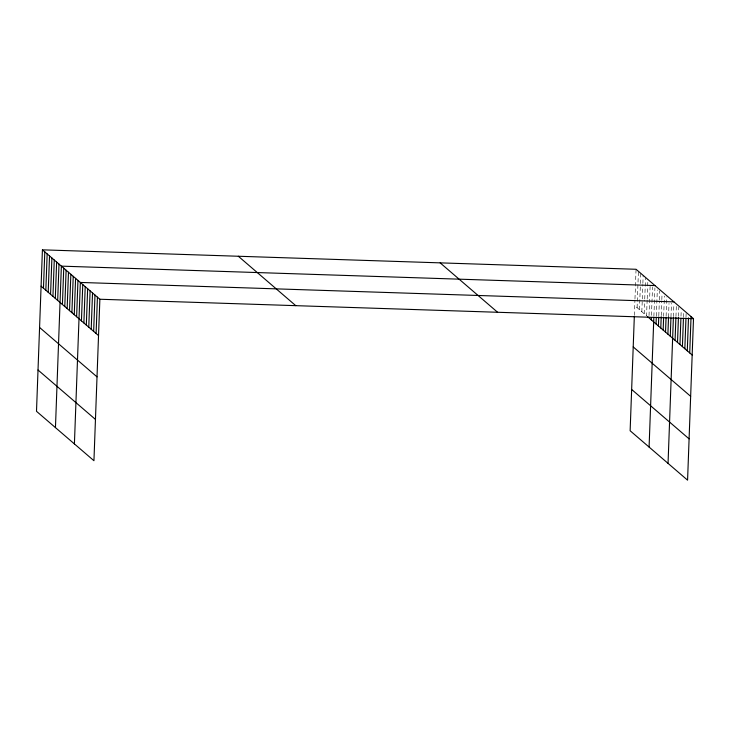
<?xml version="1.0" encoding="UTF-8"?>
<svg xmlns="http://www.w3.org/2000/svg" width="730" height="730" viewBox="0 0 730 730"><rect width="100%" height="100%" fill="white"/><g stroke="black" fill="none" stroke-linecap="round" stroke-linejoin="round"><path stroke-width="0.55" stroke-dasharray="3.65 2.74" d="M634.361 315.397L634.936 299.939M634.972 298.807L636.058 269.279M637.089 307.659L638.421 271.323M639.462 309.693L640.374 284.709M640.42 283.578L640.794 273.358M641.834 311.737L642.829 284.481M642.875 283.349L643.167 275.392M644.198 313.772L644.699 300.149M644.745 299.008L645.53 277.437M647.154 299.911L646.57 315.807L634.726 305.615M647.2 298.78L647.902 279.471M649.025 315.579L650.111 286.05M651.479 315.342L652.52 286.954M653.888 316.245L654.929 287.857M656.343 316.017L657.301 289.892M658.798 315.78L659.336 301.015M659.373 299.884L659.71 290.796M661.243 315.552L661.791 300.787M661.827 299.647L662.037 293.971M663.661 316.446L664.409 296.015M666.107 316.218L666.818 296.909M668.525 317.121L669.018 303.498M670.97 316.884L671.472 303.26M673.425 316.656L673.881 304.164M675.953 316.482L676.327 306.262M678.48 316.309L678.809 307.23M680.999 316.145L681.209 310.46M683.481 317.103L683.654 312.559M686.008 316.929L686.136 313.526"/><path stroke-width="1.09" d="M42.422 249.833L36.5 411.309L93.942 460.721L99.864 299.245L42.422 249.833L636.058 269.279L693.5 318.691L687.578 480.167L630.136 430.755L634.324 316.482M43.462 288.213L44.795 251.868M45.826 290.248L47.158 253.912M48.198 292.283L49.53 255.947M50.571 294.327L51.903 257.991M52.934 296.362L54.266 260.026M55.307 298.397L56.639 262.061M57.679 300.441L59.011 264.105M55.453 427.616L61.375 266.14L655.011 285.585M62.415 304.51L63.747 268.175M64.787 306.554L66.12 270.219M67.151 308.589L68.483 272.254M69.523 310.633L70.856 274.288M71.896 312.668L73.228 276.332M74.259 314.703L75.591 278.367M76.632 316.747L77.964 280.402M74.414 443.922L80.337 282.446L673.972 301.891M81.441 320.881L82.773 284.545M83.886 322.979L85.218 286.644M86.322 325.078L87.655 288.742M88.768 327.177L90.1 290.841M91.204 329.285L92.537 292.94M93.65 331.384L94.982 295.048M96.095 333.482L97.428 297.147M651.306 319.886L651.397 317.614M649.089 447.061L653.843 317.386M656.051 323.965L656.297 317.149M658.423 326L658.752 316.92M660.787 328.035L661.207 316.683M663.159 330.079L663.616 317.587M665.532 332.113L666.07 317.349M667.895 334.148L668.525 317.121M670.268 336.192L670.934 318.024M668.05 463.368L673.389 317.787M675.077 340.326L675.907 317.623M677.522 342.425L678.435 317.45M679.958 344.533L680.917 318.408M682.404 346.631L683.444 318.243M684.84 348.73L685.972 318.07M687.286 350.829L688.49 317.897M689.722 352.928L691.055 316.592M99.864 299.245L693.5 318.691M647.364 316.491L692.168 355.026M633.211 346.914L690.653 396.326M631.651 389.464L689.093 438.867M440.154 262.864L497.605 312.276M238.318 256.248L295.769 305.66M41.09 286.169L98.532 335.581M39.575 327.469L97.017 376.872M38.015 370.01L95.457 419.421"/></g></svg>
